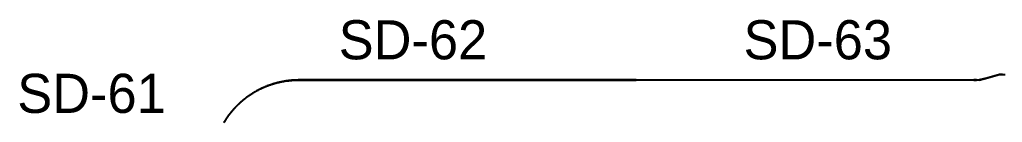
# Model space of a CAD drawing. Header units: metres. Extents: x 0.2 to 42.3, y 0.9 to 39.
# Drawn here: x 0.24 to 9.27, y 22.04 to 22.99 of the extents above; entities that cross this region are included whole.
import ezdxf

# ---------------------------------------------------------------- set-up
doc = ezdxf.new("R2010")
doc.units = ezdxf.units.M
doc.layers.add('BSA_BRANCH_LABEL', color=3, linetype='Continuous')
doc.layers.add('BSA_MATERIAL_SECTION', color=7, linetype='Continuous')

msp = doc.modelspace()

# ---------------------------------------------------------------- linework, layer by layer
at = {"layer": 'BSA_MATERIAL_SECTION'}
for p, q in [((2.5646, 22.3941), (2.5673, 22.3949)), ((2.5676, 22.3942), (2.5649, 22.3933)), ((2.57, 22.3957), (2.5673, 22.3949)), ((2.5676, 22.3942), (2.5703, 22.395)), ((2.57, 22.3957), (2.5727, 22.3965)), ((2.573, 22.3958), (2.5703, 22.395)), ((2.5754, 22.3973), (2.5727, 22.3965)), ((2.573, 22.3958), (2.5757, 22.3966)), ((2.5754, 22.3973), (2.5781, 22.3981)), ((2.5784, 22.3974), (2.5757, 22.3966)), ((2.5809, 22.3989), (2.5781, 22.3981)), ((2.5784, 22.3974), (2.5811, 22.3981)), ((2.5809, 22.3989), (2.5836, 22.3997)), ((2.5838, 22.3989), (2.5811, 22.3981)), ((2.5836, 22.3997), (2.5863, 22.4004)), ((2.5838, 22.3989), (2.5865, 22.3997)), ((2.589, 22.4012), (2.5863, 22.4004)), ((2.5892, 22.4004), (2.5865, 22.3997)), ((2.5917, 22.4019), (2.589, 22.4012)), ((2.5892, 22.4004), (2.5919, 22.4012)), ((2.5917, 22.4019), (2.5944, 22.4027)), ((2.5947, 22.4019), (2.5919, 22.4012)), ((2.5944, 22.4027), (2.5972, 22.4034)), ((2.5947, 22.4019), (2.5974, 22.4026)), ((2.5999, 22.4041), (2.5972, 22.4034)), ((2.6001, 22.4033), (2.5974, 22.4026)), ((2.6026, 22.4048), (2.5999, 22.4041)), ((2.6001, 22.4033), (2.6028, 22.404)), ((2.6026, 22.4048), (2.6054, 22.4055)), ((2.6056, 22.4047), (2.6028, 22.404)), ((2.6081, 22.4062), (2.6054, 22.4055)), ((2.6056, 22.4047), (2.6083, 22.4054)), ((2.6081, 22.4062), (2.6108, 22.4069)), ((2.611, 22.4061), (2.6083, 22.4054)), ((2.6136, 22.4075), (2.6108, 22.4069)), ((2.611, 22.4061), (2.6138, 22.4067)), ((2.6136, 22.4075), (2.6163, 22.4082)), ((2.6165, 22.4074), (2.6138, 22.4067)), ((2.6163, 22.4082), (2.6191, 22.4088)), ((2.6165, 22.4074), (2.6193, 22.408)), ((2.6218, 22.4094), (2.6191, 22.4088)), ((2.622, 22.4087), (2.6193, 22.408)), ((2.6246, 22.4101), (2.6218, 22.4094)), ((2.622, 22.4087), (2.6247, 22.4093)), ((2.6246, 22.4101), (2.6273, 22.4107)), ((2.6275, 22.4099), (2.6247, 22.4093)), ((2.6301, 22.4113), (2.6273, 22.4107)), ((2.6275, 22.4099), (2.6302, 22.4105)), ((2.6301, 22.4113), (2.6328, 22.4119)), ((2.633, 22.4111), (2.6302, 22.4105)), ((2.6328, 22.4119), (2.6356, 22.4125)), ((2.633, 22.4111), (2.6358, 22.4117)), ((2.6384, 22.4131), (2.6356, 22.4125)), ((2.6385, 22.4123), (2.6358, 22.4117)), ((2.6411, 22.4136), (2.6384, 22.4131)), ((2.6385, 22.4123), (2.6413, 22.4128)), ((2.6411, 22.4136), (2.6439, 22.4142)), ((2.644, 22.4134), (2.6413, 22.4128)), ((2.6466, 22.4147), (2.6439, 22.4142)), ((2.644, 22.4134), (2.6468, 22.4139)), ((2.6466, 22.4147), (2.6494, 22.4153)), ((2.6496, 22.4145), (2.6468, 22.4139)), ((2.6494, 22.4153), (2.6522, 22.4158)), ((2.6496, 22.4145), (2.6523, 22.415)), ((2.655, 22.4163), (2.6522, 22.4158)), ((2.6551, 22.4155), (2.6523, 22.415)), ((2.6577, 22.4168), (2.655, 22.4163)), ((2.6579, 22.416), (2.6551, 22.4155)), ((2.6577, 22.4168), (2.6605, 22.4173)), ((2.6579, 22.416), (2.6606, 22.4165)), ((2.6633, 22.4178), (2.6605, 22.4173)), ((2.6606, 22.4165), (2.6634, 22.417)), ((2.6633, 22.4178), (2.6661, 22.4183)), ((2.6662, 22.4175), (2.6634, 22.417)), ((2.6688, 22.4188), (2.6661, 22.4183)), ((2.6662, 22.4175), (2.669, 22.418)), ((2.6688, 22.4188), (2.6716, 22.4192)), ((2.6718, 22.4184), (2.669, 22.418)), ((2.6744, 22.4197), (2.6716, 22.4192)), ((2.6718, 22.4184), (2.6745, 22.4189)), ((2.6744, 22.4197), (2.6772, 22.4201)), ((2.6773, 22.4193), (2.6745, 22.4189)), ((2.68, 22.4205), (2.6772, 22.4201)), ((2.6773, 22.4193), (2.6801, 22.4197)), ((2.68, 22.4205), (2.6828, 22.421)), ((2.6829, 22.4202), (2.6801, 22.4197)), ((2.6856, 22.4214), (2.6828, 22.421)), ((2.6829, 22.4202), (2.6857, 22.4206)), ((2.6856, 22.4214), (2.6884, 22.4218)), ((2.6885, 22.421), (2.6857, 22.4206)), ((2.6912, 22.4222), (2.6884, 22.4218)), ((2.6885, 22.421), (2.6913, 22.4214)), ((2.6912, 22.4222), (2.6939, 22.4225)), ((2.6941, 22.4218), (2.6913, 22.4214)), ((2.6967, 22.4229), (2.6939, 22.4225)), ((2.6941, 22.4218), (2.6968, 22.4221)), ((2.6967, 22.4229), (2.6995, 22.4233)), ((2.6996, 22.4225), (2.6968, 22.4221)), ((2.7023, 22.4236), (2.6995, 22.4233)), ((2.6996, 22.4225), (2.7024, 22.4228)), ((2.7023, 22.4236), (2.7051, 22.424)), ((2.7052, 22.4232), (2.7024, 22.4228)), ((2.7079, 22.4243), (2.7051, 22.424)), ((2.7052, 22.4232), (2.708, 22.4235)), ((2.7079, 22.4243), (2.7107, 22.4246)), ((2.7108, 22.4238), (2.708, 22.4235)), ((2.7135, 22.4249), (2.7107, 22.4246)), ((2.7108, 22.4238), (2.7136, 22.4241)), ((2.7135, 22.4249), (2.7163, 22.4252)), ((2.7164, 22.4244), (2.7136, 22.4241)), ((2.7163, 22.4252), (2.7192, 22.4255)), ((2.7164, 22.4244), (2.7192, 22.4247)), ((2.722, 22.4258), (2.7192, 22.4255)), ((2.722, 22.425), (2.7192, 22.4247)), ((2.7248, 22.4261), (2.722, 22.4258)), ((2.722, 22.425), (2.7248, 22.4253)), ((2.7248, 22.4261), (2.7276, 22.4264)), ((2.7276, 22.4256), (2.7248, 22.4253)), ((2.7304, 22.4266), (2.7276, 22.4264)), ((2.7276, 22.4256), (2.7305, 22.4258)), ((2.7304, 22.4266), (2.7332, 22.4268)), ((2.7333, 22.4261), (2.7305, 22.4258)), ((2.736, 22.4271), (2.7332, 22.4268)), ((2.7333, 22.4261), (2.7361, 22.4263)), ((2.736, 22.4271), (2.7388, 22.4273)), ((2.7389, 22.4265), (2.7361, 22.4263)), ((2.7416, 22.4275), (2.7388, 22.4273)), ((2.7389, 22.4265), (2.7417, 22.4267)), ((2.7416, 22.4275), (2.7444, 22.4277)), ((2.7445, 22.4269), (2.7417, 22.4267)), ((2.7444, 22.4277), (2.7473, 22.4279)), ((2.7445, 22.4269), (2.7473, 22.4271)), ((2.7501, 22.4281), (2.7473, 22.4279)), ((2.7501, 22.4273), (2.7473, 22.4271)), ((2.7529, 22.4283), (2.7501, 22.4281)), ((2.7501, 22.4273), (2.7529, 22.4275)), ((2.7529, 22.4283), (2.7557, 22.4284)), ((2.7557, 22.4276), (2.7529, 22.4275)), ((2.7585, 22.4286), (2.7557, 22.4284)), ((2.7557, 22.4276), (2.7586, 22.4278)), ((2.7585, 22.4286), (2.7613, 22.4287)), ((2.7614, 22.4279), (2.7586, 22.4278)), ((2.7641, 22.4289), (2.7613, 22.4287)), ((2.7614, 22.4279), (2.7642, 22.4281)), ((2.7641, 22.4289), (2.767, 22.429)), ((2.767, 22.4282), (2.7642, 22.4281)), ((2.7698, 22.4291), (2.767, 22.429)), ((2.767, 22.4282), (2.7698, 22.4283)), ((2.7698, 22.4291), (2.7726, 22.4292)), ((2.7726, 22.4284), (2.7698, 22.4283)), ((2.7754, 22.4293), (2.7726, 22.4292)), ((2.7726, 22.4284), (2.7754, 22.4285)), ((2.7754, 22.4293), (2.7782, 22.4294)), ((2.7783, 22.4286), (2.7754, 22.4285)), ((2.7811, 22.4295), (2.7782, 22.4294)), ((2.7783, 22.4286), (2.7811, 22.4287)), ((2.7811, 22.4295), (2.7839, 22.4295)), ((2.7839, 22.4287), (2.7811, 22.4287)), ((2.7867, 22.4296), (2.7839, 22.4295)), ((2.7839, 22.4287), (2.7867, 22.4288)), ((2.7867, 22.4296), (2.7895, 22.4296)), ((2.7895, 22.4288), (2.7867, 22.4288)), ((2.7923, 22.4297), (2.7895, 22.4296)), ((2.7895, 22.4288), (2.7923, 22.4289)), ((2.7923, 22.4297), (2.7952, 22.4297)), ((2.7952, 22.4289), (2.7923, 22.4289)), ((2.798, 22.4297), (2.7952, 22.4297)), ((2.7952, 22.4289), (2.798, 22.4289)), ((2.798, 22.4297), (2.8008, 22.4297)), ((2.8008, 22.4289), (2.798, 22.4289)), ((2.8008, 22.4293), (2.8008, 22.4297)), ((5.9025, 22.4297), (2.8008, 22.4297)), ((2.8008, 22.4297), (2.8008, 22.4293)), ((2.8008, 22.4293), (2.8008, 22.4289)), ((2.8008, 22.4289), (2.8008, 22.4293)), ((2.8008, 22.4289), (5.9025, 22.4289)), ((5.9025, 22.4297), (9.0042, 22.4297)), ((9.0042, 22.4289), (5.9025, 22.4289)), ((9.0292, 22.4297), (9.0042, 22.4297)), ((9.0042, 22.4293), (9.0042, 22.4297)), ((9.0042, 22.4293), (9.0042, 22.4297)), ((9.0042, 22.4293), (9.0042, 22.4289)), ((9.0042, 22.4293), (9.0042, 22.4289)), ((9.0042, 22.4289), (9.0292, 22.4289)), ((9.0292, 22.4297), (9.0542, 22.4297)), ((9.0542, 22.4289), (9.0292, 22.4289)), ((9.132, 22.4506), (9.0542, 22.4297)), ((9.0542, 22.4289), (9.1319, 22.4497)), ((9.2408, 22.4789), (9.1319, 22.4497)), ((9.132, 22.4506), (9.2408, 22.4797)), ((9.2658, 22.4797), (9.2408, 22.4797)), ((9.2408, 22.4789), (9.2658, 22.4789)), ((9.2658, 22.4797), (9.2908, 22.4797)), ((2.3707, 22.3044), (2.3683, 22.3029)), ((2.3707, 22.3044), (2.373, 22.3059)), ((2.3735, 22.3052), (2.3711, 22.3037)), ((2.373, 22.3059), (2.3754, 22.3074)), ((2.3759, 22.3067), (2.3735, 22.3052)), ((2.3778, 22.3089), (2.3754, 22.3074)), ((2.3759, 22.3067), (2.3782, 22.3082)), ((2.3802, 22.3104), (2.3778, 22.3089)), ((2.3782, 22.3082), (2.3806, 22.3097)), ((2.3802, 22.3104), (2.3826, 22.3118)), ((2.383, 22.3112), (2.3806, 22.3097)), ((2.385, 22.3133), (2.3826, 22.3118)), ((2.3854, 22.3126), (2.383, 22.3112)), ((2.385, 22.3133), (2.3874, 22.3148)), ((2.3854, 22.3126), (2.3879, 22.3141)), ((2.3899, 22.3162), (2.3874, 22.3148)), ((2.3903, 22.3155), (2.3879, 22.3141)), ((2.3899, 22.3162), (2.3923, 22.3177)), ((2.3903, 22.3155), (2.3927, 22.317)), ((2.3947, 22.3191), (2.3923, 22.3177)), ((2.3927, 22.317), (2.3951, 22.3184)), ((2.3947, 22.3191), (2.3971, 22.3205)), ((2.3976, 22.3198), (2.3951, 22.3184)), ((2.3996, 22.3219), (2.3971, 22.3205)), ((2.4, 22.3213), (2.3976, 22.3198)), ((2.3996, 22.3219), (2.402, 22.3234)), ((2.4, 22.3213), (2.4024, 22.3227)), ((2.4045, 22.3248), (2.402, 22.3234)), ((2.4024, 22.3227), (2.4049, 22.3241)), ((2.4045, 22.3248), (2.4069, 22.3261)), ((2.4073, 22.3255), (2.4049, 22.3241)), ((2.4069, 22.3261), (2.4094, 22.3275)), ((2.4073, 22.3255), (2.4098, 22.3268)), ((2.4119, 22.3289), (2.4094, 22.3275)), ((2.4122, 22.3282), (2.4098, 22.3268)), ((2.4143, 22.3303), (2.4119, 22.3289)), ((2.4122, 22.3282), (2.4147, 22.3296)), ((2.4143, 22.3303), (2.4168, 22.3316)), ((2.4172, 22.3309), (2.4147, 22.3296)), ((2.4193, 22.333), (2.4168, 22.3316)), ((2.4172, 22.3309), (2.4197, 22.3323)), ((2.4193, 22.333), (2.4218, 22.3343)), ((2.4221, 22.3336), (2.4197, 22.3323)), ((2.4242, 22.3356), (2.4218, 22.3343)), ((2.4221, 22.3336), (2.4246, 22.3349)), ((2.4242, 22.3356), (2.4267, 22.337)), ((2.4271, 22.3363), (2.4246, 22.3349)), ((2.4292, 22.3383), (2.4267, 22.337)), ((2.4271, 22.3363), (2.4296, 22.3376)), ((2.4292, 22.3383), (2.4317, 22.3396)), ((2.4321, 22.3389), (2.4296, 22.3376)), ((2.4317, 22.3396), (2.4342, 22.3409)), ((2.4346, 22.3402), (2.4321, 22.3389)), ((2.4367, 22.3422), (2.4342, 22.3409)), ((2.4346, 22.3402), (2.4371, 22.3415)), ((2.4367, 22.3422), (2.4393, 22.3434)), ((2.4371, 22.3415), (2.4396, 22.3427)), ((2.4418, 22.3447), (2.4393, 22.3434)), ((2.4421, 22.344), (2.4396, 22.3427)), ((2.4443, 22.346), (2.4418, 22.3447)), ((2.4447, 22.3453), (2.4421, 22.344)), ((2.4443, 22.346), (2.4468, 22.3472)), ((2.4447, 22.3453), (2.4472, 22.3465)), ((2.4494, 22.3485), (2.4468, 22.3472)), ((2.4472, 22.3465), (2.4497, 22.3477)), ((2.4494, 22.3485), (2.4519, 22.3497)), ((2.4522, 22.349), (2.4497, 22.3477)), ((2.4544, 22.3509), (2.4519, 22.3497)), ((2.4522, 22.349), (2.4548, 22.3502)), ((2.4544, 22.3509), (2.457, 22.3521)), ((2.4573, 22.3514), (2.4548, 22.3502)), ((2.457, 22.3521), (2.4595, 22.3533)), ((2.4573, 22.3514), (2.4599, 22.3526)), ((2.4621, 22.3545), (2.4595, 22.3533)), ((2.4624, 22.3538), (2.4599, 22.3526)), ((2.4646, 22.3557), (2.4621, 22.3545)), ((2.4624, 22.3538), (2.465, 22.355)), ((2.4646, 22.3557), (2.4672, 22.3569)), ((2.4675, 22.3562), (2.465, 22.355)), ((2.4698, 22.3581), (2.4672, 22.3569)), ((2.4675, 22.3562), (2.4701, 22.3574)), ((2.4698, 22.3581), (2.4723, 22.3592)), ((2.4727, 22.3585), (2.4701, 22.3574)), ((2.4723, 22.3592), (2.4749, 22.3604)), ((2.4727, 22.3585), (2.4752, 22.3597)), ((2.4775, 22.3615), (2.4749, 22.3604)), ((2.4778, 22.3608), (2.4752, 22.3597)), ((2.4801, 22.3627), (2.4775, 22.3615)), ((2.4778, 22.3608), (2.4804, 22.3619)), ((2.4801, 22.3627), (2.4827, 22.3638)), ((2.483, 22.3631), (2.4804, 22.3619)), ((2.4827, 22.3638), (2.4853, 22.3649)), ((2.483, 22.3631), (2.4856, 22.3642)), ((2.4878, 22.366), (2.4853, 22.3649)), ((2.4882, 22.3653), (2.4856, 22.3642)), ((2.4904, 22.3671), (2.4878, 22.366)), ((2.4882, 22.3653), (2.4908, 22.3664)), ((2.4904, 22.3671), (2.493, 22.3682)), ((2.4934, 22.3675), (2.4908, 22.3664)), ((2.493, 22.3682), (2.4957, 22.3693)), ((2.4934, 22.3675), (2.496, 22.3685)), ((2.4983, 22.3704), (2.4957, 22.3693)), ((2.4986, 22.3696), (2.496, 22.3685)), ((2.5009, 22.3714), (2.4983, 22.3704)), ((2.4986, 22.3696), (2.5012, 22.3707)), ((2.5009, 22.3714), (2.5035, 22.3725)), ((2.5038, 22.3717), (2.5012, 22.3707)), ((2.5035, 22.3725), (2.5061, 22.3735)), ((2.5038, 22.3717), (2.5064, 22.3728)), ((2.5087, 22.3745), (2.5061, 22.3735)), ((2.509, 22.3738), (2.5064, 22.3728)), ((2.5114, 22.3756), (2.5087, 22.3745)), ((2.509, 22.3738), (2.5117, 22.3748)), ((2.5114, 22.3756), (2.514, 22.3766)), ((2.5143, 22.3758), (2.5117, 22.3748)), ((2.514, 22.3766), (2.5166, 22.3776)), ((2.5143, 22.3758), (2.5169, 22.3768)), ((2.5193, 22.3786), (2.5166, 22.3776)), ((2.5195, 22.3778), (2.5169, 22.3768)), ((2.5219, 22.3796), (2.5193, 22.3786)), ((2.5195, 22.3778), (2.5222, 22.3788)), ((2.5219, 22.3796), (2.5246, 22.3806)), ((2.5248, 22.3798), (2.5222, 22.3788)), ((2.5272, 22.3815), (2.5246, 22.3806)), ((2.5248, 22.3798), (2.5275, 22.3808)), ((2.5272, 22.3815), (2.5299, 22.3825)), ((2.5301, 22.3817), (2.5275, 22.3808)), ((2.5325, 22.3834), (2.5299, 22.3825)), ((2.5301, 22.3817), (2.5328, 22.3827)), ((2.5325, 22.3834), (2.5352, 22.3844)), ((2.5354, 22.3836), (2.5328, 22.3827)), ((2.5352, 22.3844), (2.5378, 22.3853)), ((2.5354, 22.3836), (2.5381, 22.3845)), ((2.5405, 22.3862), (2.5378, 22.3853)), ((2.5408, 22.3855), (2.5381, 22.3845)), ((2.5432, 22.3871), (2.5405, 22.3862)), ((2.5408, 22.3855), (2.5434, 22.3864)), ((2.5432, 22.3871), (2.5458, 22.388)), ((2.5461, 22.3873), (2.5434, 22.3864)), ((2.5485, 22.3889), (2.5458, 22.388)), ((2.5461, 22.3873), (2.5488, 22.3882)), ((2.5485, 22.3889), (2.5512, 22.3898)), ((2.5514, 22.3891), (2.5488, 22.3882)), ((2.5539, 22.3907), (2.5512, 22.3898)), ((2.5514, 22.3891), (2.5541, 22.3899)), ((2.5539, 22.3907), (2.5566, 22.3916)), ((2.5568, 22.3908), (2.5541, 22.3899)), ((2.5566, 22.3916), (2.5592, 22.3924)), ((2.5595, 22.3916), (2.5568, 22.3908)), ((2.5619, 22.3933), (2.5592, 22.3924)), ((2.5595, 22.3916), (2.5622, 22.3925)), ((2.5646, 22.3941), (2.5619, 22.3933)), ((2.5622, 22.3925), (2.5649, 22.3933)), ((2.2548, 22.2147), (2.2528, 22.2128)), ((2.2533, 22.2122), (2.2554, 22.2142)), ((2.2548, 22.2147), (2.2569, 22.2167)), ((2.2574, 22.2161), (2.2554, 22.2142)), ((2.259, 22.2186), (2.2569, 22.2167)), ((2.2574, 22.2161), (2.2595, 22.218)), ((2.259, 22.2186), (2.2611, 22.2205)), ((2.2616, 22.2199), (2.2595, 22.218)), ((2.2631, 22.2224), (2.2611, 22.2205)), ((2.2616, 22.2199), (2.2637, 22.2218)), ((2.2631, 22.2224), (2.2652, 22.2243)), ((2.2658, 22.2237), (2.2637, 22.2218)), ((2.2673, 22.2261), (2.2652, 22.2243)), ((2.2658, 22.2237), (2.2679, 22.2256)), ((2.2673, 22.2261), (2.2694, 22.228)), ((2.27, 22.2274), (2.2679, 22.2256)), ((2.2716, 22.2299), (2.2694, 22.228)), ((2.27, 22.2274), (2.2721, 22.2293)), ((2.2716, 22.2299), (2.2737, 22.2318)), ((2.2742, 22.2312), (2.2721, 22.2293)), ((2.2758, 22.2336), (2.2737, 22.2318)), ((2.2742, 22.2312), (2.2763, 22.233)), ((2.2758, 22.2336), (2.2779, 22.2355)), ((2.2785, 22.2348), (2.2763, 22.233)), ((2.2801, 22.2373), (2.2779, 22.2355)), ((2.2785, 22.2348), (2.2806, 22.2367)), ((2.2801, 22.2373), (2.2822, 22.2391)), ((2.2827, 22.2385), (2.2806, 22.2367)), ((2.2844, 22.2409), (2.2822, 22.2391)), ((2.2827, 22.2385), (2.2849, 22.2403)), ((2.2844, 22.2409), (2.2865, 22.2428)), ((2.287, 22.2421), (2.2849, 22.2403)), ((2.2887, 22.2446), (2.2865, 22.2428)), ((2.287, 22.2421), (2.2892, 22.2439)), ((2.2887, 22.2446), (2.2909, 22.2464)), ((2.2914, 22.2457), (2.2892, 22.2439)), ((2.2931, 22.2482), (2.2909, 22.2464)), ((2.2914, 22.2457), (2.2936, 22.2475)), ((2.2931, 22.2482), (2.2952, 22.2499)), ((2.2957, 22.2493), (2.2936, 22.2475)), ((2.2974, 22.2517), (2.2952, 22.2499)), ((2.2957, 22.2493), (2.2979, 22.2511)), ((2.2974, 22.2517), (2.2996, 22.2535)), ((2.3001, 22.2529), (2.2979, 22.2511)), ((2.3018, 22.2552), (2.2996, 22.2535)), ((2.3023, 22.2546), (2.3001, 22.2529)), ((2.3018, 22.2552), (2.304, 22.257)), ((2.3023, 22.2546), (2.3045, 22.2564)), ((2.3063, 22.2587), (2.304, 22.257)), ((2.3045, 22.2564), (2.3067, 22.2581)), ((2.3063, 22.2587), (2.3085, 22.2605)), ((2.309, 22.2599), (2.3067, 22.2581)), ((2.3107, 22.2622), (2.3085, 22.2605)), ((2.309, 22.2599), (2.3112, 22.2616)), ((2.3107, 22.2622), (2.3129, 22.2639)), ((2.3134, 22.2633), (2.3112, 22.2616)), ((2.3152, 22.2656), (2.3129, 22.2639)), ((2.3134, 22.2633), (2.3157, 22.265)), ((2.3152, 22.2656), (2.3174, 22.2674)), ((2.3179, 22.2667), (2.3157, 22.265)), ((2.3197, 22.2691), (2.3174, 22.2674)), ((2.3179, 22.2667), (2.3202, 22.2684)), ((2.3197, 22.2691), (2.3219, 22.2707)), ((2.3224, 22.2701), (2.3202, 22.2684)), ((2.3242, 22.2724), (2.3219, 22.2707)), ((2.3224, 22.2701), (2.3247, 22.2718)), ((2.3242, 22.2724), (2.3265, 22.2741)), ((2.3269, 22.2735), (2.3247, 22.2718)), ((2.3287, 22.2758), (2.3265, 22.2741)), ((2.3292, 22.2751), (2.3269, 22.2735)), ((2.3287, 22.2758), (2.331, 22.2774)), ((2.3292, 22.2751), (2.3315, 22.2768)), ((2.3333, 22.2791), (2.331, 22.2774)), ((2.3315, 22.2768), (2.3338, 22.2784)), ((2.3333, 22.2791), (2.3356, 22.2807)), ((2.3361, 22.2801), (2.3338, 22.2784)), ((2.3379, 22.2824), (2.3356, 22.2807)), ((2.3361, 22.2801), (2.3384, 22.2817)), ((2.3379, 22.2824), (2.3402, 22.284)), ((2.3407, 22.2833), (2.3384, 22.2817)), ((2.3425, 22.2856), (2.3402, 22.284)), ((2.3407, 22.2833), (2.343, 22.2849)), ((2.3425, 22.2856), (2.3448, 22.2872)), ((2.3453, 22.2866), (2.343, 22.2849)), ((2.3471, 22.2888), (2.3448, 22.2872)), ((2.3453, 22.2866), (2.3476, 22.2882)), ((2.3471, 22.2888), (2.3495, 22.2904)), ((2.3499, 22.2897), (2.3476, 22.2882)), ((2.3495, 22.2904), (2.3518, 22.292)), ((2.3499, 22.2897), (2.3523, 22.2913)), ((2.3541, 22.2936), (2.3518, 22.292)), ((2.3546, 22.2929), (2.3523, 22.2913)), ((2.3565, 22.2951), (2.3541, 22.2936)), ((2.3546, 22.2929), (2.3569, 22.2945)), ((2.3565, 22.2951), (2.3588, 22.2967)), ((2.3593, 22.296), (2.3569, 22.2945)), ((2.3612, 22.2982), (2.3588, 22.2967)), ((2.3593, 22.296), (2.3616, 22.2976)), ((2.3612, 22.2982), (2.3635, 22.2998)), ((2.364, 22.2991), (2.3616, 22.2976)), ((2.3659, 22.3013), (2.3635, 22.2998)), ((2.364, 22.2991), (2.3664, 22.3007)), ((2.3659, 22.3013), (2.3683, 22.3029)), ((2.3687, 22.3022), (2.3664, 22.3007)), ((2.3687, 22.3022), (2.3711, 22.3037)), ((2.171, 22.1235), (2.1692, 22.1212)), ((2.171, 22.1235), (2.1727, 22.1257)), ((2.1733, 22.1252), (2.1716, 22.123)), ((2.1745, 22.1279), (2.1727, 22.1257)), ((2.1733, 22.1252), (2.1751, 22.1274)), ((2.1745, 22.1279), (2.1762, 22.1301)), ((2.1768, 22.1296), (2.1751, 22.1274)), ((2.178, 22.1323), (2.1762, 22.1301)), ((2.1768, 22.1296), (2.1786, 22.1318)), ((2.178, 22.1323), (2.1798, 22.1345)), ((2.1804, 22.134), (2.1786, 22.1318)), ((2.1816, 22.1367), (2.1798, 22.1345)), ((2.1804, 22.134), (2.1822, 22.1361)), ((2.1816, 22.1367), (2.1833, 22.1388)), ((2.184, 22.1383), (2.1822, 22.1361)), ((2.1851, 22.141), (2.1833, 22.1388)), ((2.184, 22.1383), (2.1858, 22.1405)), ((2.1851, 22.141), (2.1869, 22.1432)), ((2.1876, 22.1427), (2.1858, 22.1405)), ((2.1888, 22.1453), (2.1869, 22.1432)), ((2.1876, 22.1427), (2.1894, 22.1448)), ((2.1888, 22.1453), (2.1906, 22.1475)), ((2.1912, 22.147), (2.1894, 22.1448)), ((2.1924, 22.1496), (2.1906, 22.1475)), ((2.1912, 22.147), (2.193, 22.1491)), ((2.1924, 22.1496), (2.1943, 22.1518)), ((2.1949, 22.1512), (2.193, 22.1491)), ((2.1961, 22.1539), (2.1943, 22.1518)), ((2.1949, 22.1512), (2.1967, 22.1534)), ((2.1961, 22.1539), (2.198, 22.156)), ((2.1986, 22.1555), (2.1967, 22.1534)), ((2.1998, 22.1581), (2.198, 22.156)), ((2.1986, 22.1555), (2.2004, 22.1576)), ((2.1998, 22.1581), (2.2017, 22.1603)), ((2.2023, 22.1597), (2.2004, 22.1576)), ((2.2036, 22.1624), (2.2017, 22.1603)), ((2.2023, 22.1597), (2.2042, 22.1618)), ((2.2036, 22.1624), (2.2054, 22.1645)), ((2.206, 22.1639), (2.2042, 22.1618)), ((2.2073, 22.1666), (2.2054, 22.1645)), ((2.206, 22.1639), (2.2079, 22.166)), ((2.2073, 22.1666), (2.2092, 22.1686)), ((2.2098, 22.1681), (2.2079, 22.166)), ((2.2111, 22.1707), (2.2092, 22.1686)), ((2.2098, 22.1681), (2.2117, 22.1702)), ((2.2111, 22.1707), (2.213, 22.1728)), ((2.2136, 22.1723), (2.2117, 22.1702)), ((2.215, 22.1749), (2.213, 22.1728)), ((2.2155, 22.1743), (2.2136, 22.1723)), ((2.215, 22.1749), (2.2169, 22.1769)), ((2.2155, 22.1743), (2.2175, 22.1764)), ((2.2188, 22.179), (2.2169, 22.1769)), ((2.2175, 22.1764), (2.2194, 22.1784)), ((2.2188, 22.179), (2.2208, 22.181)), ((2.2213, 22.1805), (2.2194, 22.1784)), ((2.2227, 22.1831), (2.2208, 22.181)), ((2.2213, 22.1805), (2.2233, 22.1825)), ((2.2227, 22.1831), (2.2247, 22.1851)), ((2.2252, 22.1845), (2.2233, 22.1825)), ((2.2266, 22.1871), (2.2247, 22.1851)), ((2.2252, 22.1845), (2.2272, 22.1866)), ((2.2266, 22.1871), (2.2286, 22.1891)), ((2.2292, 22.1886), (2.2272, 22.1866)), ((2.2306, 22.1912), (2.2286, 22.1891)), ((2.2292, 22.1886), (2.2311, 22.1906)), ((2.2306, 22.1912), (2.2326, 22.1932)), ((2.2331, 22.1926), (2.2311, 22.1906)), ((2.2346, 22.1952), (2.2326, 22.1932)), ((2.2331, 22.1926), (2.2351, 22.1946)), ((2.2346, 22.1952), (2.2365, 22.1971)), ((2.2371, 22.1966), (2.2351, 22.1946)), ((2.2386, 22.1991), (2.2365, 22.1971)), ((2.2371, 22.1966), (2.2391, 22.1986)), ((2.2386, 22.1991), (2.2406, 22.2011)), ((2.2411, 22.2005), (2.2391, 22.1986)), ((2.2426, 22.2031), (2.2406, 22.2011)), ((2.2411, 22.2005), (2.2431, 22.2025)), ((2.2426, 22.2031), (2.2446, 22.205)), ((2.2452, 22.2045), (2.2431, 22.2025)), ((2.2466, 22.207), (2.2446, 22.205)), ((2.2452, 22.2045), (2.2472, 22.2064)), ((2.2466, 22.207), (2.2487, 22.2089)), ((2.2492, 22.2084), (2.2472, 22.2064)), ((2.2507, 22.2109), (2.2487, 22.2089)), ((2.2492, 22.2084), (2.2513, 22.2103)), ((2.2507, 22.2109), (2.2528, 22.2128)), ((2.2533, 22.2122), (2.2513, 22.2103)), ((2.1135, 22.0398), (2.1149, 22.0423)), ((2.1156, 22.0418), (2.1142, 22.0394)), ((2.1164, 22.0447), (2.1149, 22.0423)), ((2.1156, 22.0418), (2.1171, 22.0443)), ((2.1164, 22.0447), (2.1179, 22.0471)), ((2.1185, 22.0467), (2.1171, 22.0443)), ((2.1179, 22.0471), (2.1193, 22.0495)), ((2.1185, 22.0467), (2.12, 22.0491)), ((2.1208, 22.0519), (2.1193, 22.0495)), ((2.1215, 22.0515), (2.12, 22.0491)), ((2.1223, 22.0543), (2.1208, 22.0519)), ((2.1215, 22.0515), (2.123, 22.0538)), ((2.1223, 22.0543), (2.1238, 22.0567)), ((2.1245, 22.0562), (2.123, 22.0538)), ((2.1253, 22.059), (2.1238, 22.0567)), ((2.1245, 22.0562), (2.126, 22.0586)), ((2.1253, 22.059), (2.1268, 22.0614)), ((2.1275, 22.061), (2.126, 22.0586)), ((2.1284, 22.0638), (2.1268, 22.0614)), ((2.1275, 22.061), (2.1291, 22.0634)), ((2.1284, 22.0638), (2.1299, 22.0662)), ((2.1306, 22.0657), (2.1291, 22.0634)), ((2.1315, 22.0685), (2.1299, 22.0662)), ((2.1306, 22.0657), (2.1321, 22.0681)), ((2.1315, 22.0685), (2.133, 22.0709)), ((2.1337, 22.0704), (2.1321, 22.0681)), ((2.1346, 22.0732), (2.133, 22.0709)), ((2.1337, 22.0704), (2.1352, 22.0728)), ((2.1346, 22.0732), (2.1361, 22.0756)), ((2.1368, 22.0751), (2.1352, 22.0728)), ((2.1377, 22.0779), (2.1361, 22.0756)), ((2.1368, 22.0751), (2.1384, 22.0775)), ((2.1377, 22.0779), (2.1393, 22.0802)), ((2.14, 22.0798), (2.1384, 22.0775)), ((2.1409, 22.0826), (2.1393, 22.0802)), ((2.14, 22.0798), (2.1416, 22.0821)), ((2.1409, 22.0826), (2.1425, 22.0849)), ((2.1432, 22.0844), (2.1416, 22.0821)), ((2.1441, 22.0872), (2.1425, 22.0849)), ((2.1448, 22.0867), (2.1432, 22.0844)), ((2.1441, 22.0872), (2.1457, 22.0895)), ((2.1448, 22.0867), (2.1464, 22.089)), ((2.1457, 22.0895), (2.1474, 22.0918)), ((2.1464, 22.089), (2.148, 22.0913)), ((2.149, 22.0941), (2.1474, 22.0918)), ((2.1496, 22.0936), (2.148, 22.0913)), ((2.1506, 22.0964), (2.149, 22.0941)), ((2.1496, 22.0936), (2.1513, 22.0959)), ((2.1506, 22.0964), (2.1523, 22.0987)), ((2.1529, 22.0982), (2.1513, 22.0959)), ((2.1539, 22.101), (2.1523, 22.0987)), ((2.1529, 22.0982), (2.1546, 22.1005)), ((2.1539, 22.101), (2.1556, 22.1032)), ((2.1562, 22.1028), (2.1546, 22.1005)), ((2.1573, 22.1055), (2.1556, 22.1032)), ((2.1562, 22.1028), (2.1579, 22.105)), ((2.1573, 22.1055), (2.159, 22.1078)), ((2.1596, 22.1073), (2.1579, 22.105)), ((2.1607, 22.11), (2.159, 22.1078)), ((2.1596, 22.1073), (2.1613, 22.1096)), ((2.1607, 22.11), (2.1623, 22.1123)), ((2.163, 22.1118), (2.1613, 22.1096)), ((2.1641, 22.1145), (2.1623, 22.1123)), ((2.163, 22.1118), (2.1647, 22.114)), ((2.1641, 22.1145), (2.1658, 22.1168)), ((2.1664, 22.1163), (2.1647, 22.114)), ((2.1675, 22.119), (2.1658, 22.1168)), ((2.1664, 22.1163), (2.1681, 22.1185)), ((2.1675, 22.119), (2.1692, 22.1212)), ((2.1699, 22.1207), (2.1681, 22.1185)), ((2.1699, 22.1207), (2.1716, 22.123))]:
    msp.add_line(p, q, dxfattribs=at)

# ---------------------------------------------------------------- texts
at = {"layer": 'BSA_BRANCH_LABEL'}
for s, p in [('SD-62', (3.1675, 22.6198)), ('SD-63', (6.8875, 22.6198)), ('SD-61', (0.214, 22.1269))]:
    msp.add_text(s, height=0.36, dxfattribs=at).set_placement(p)

doc.saveas('drawing.dxf')
